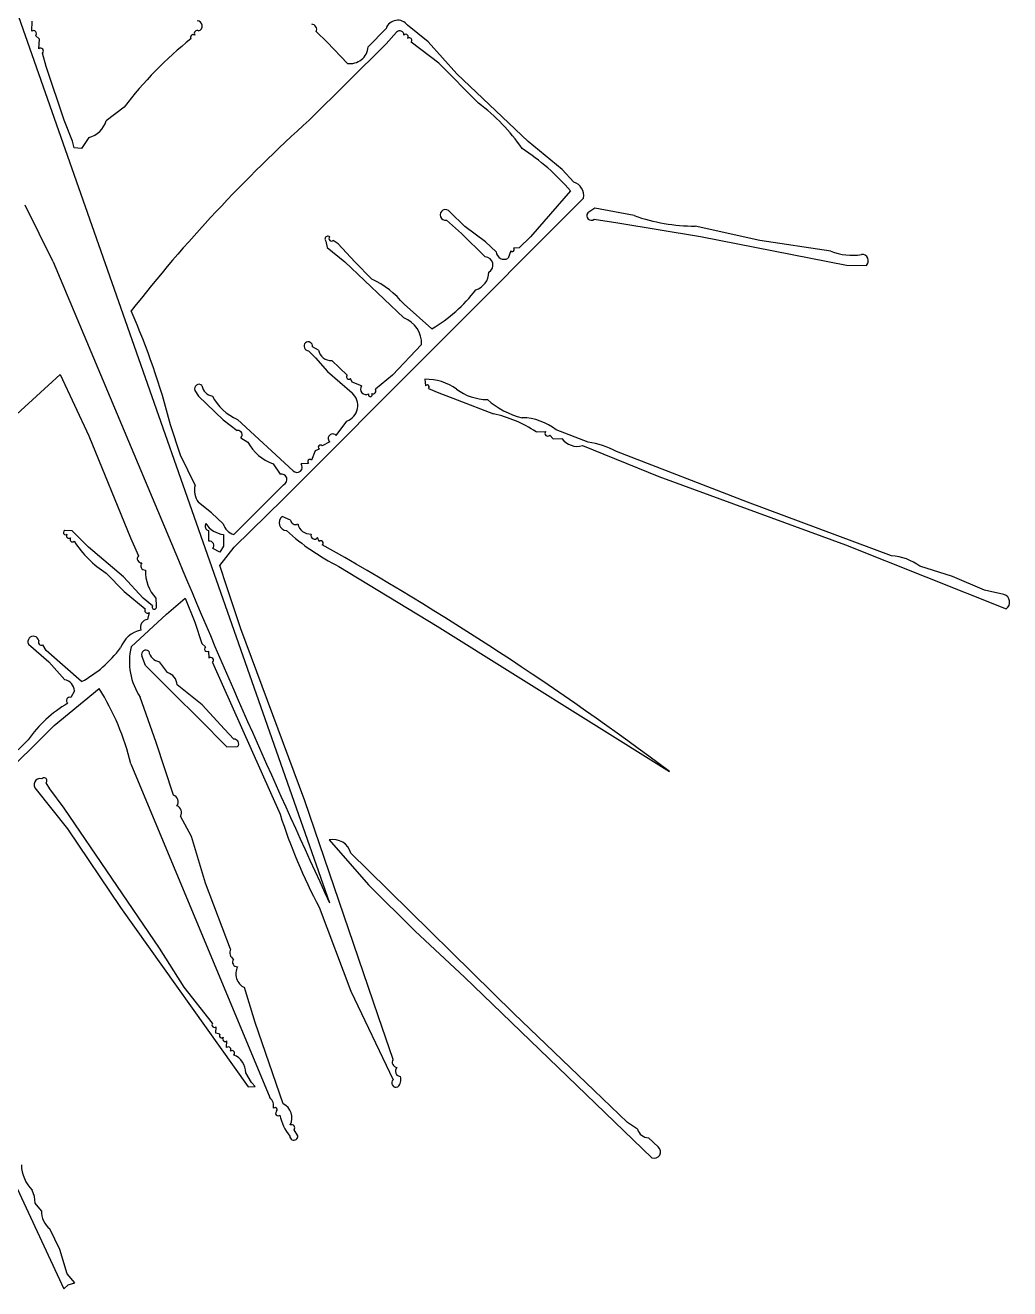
# Model space of a CAD drawing. Extents: x 0 to 7.36, y -0.01 to 6.7.
# Drawn here: x 4.805 to 7.121, y 0.021 to 2.994 of the extents above; entities that cross this region are included whole.
import ezdxf

# ---------------------------------------------------------------- set-up
doc = ezdxf.new("R2010")
doc.units = 0

msp = doc.modelspace()

# ---------------------------------------------------------------- linework, layer by layer
at = {"color": 7, "linetype": 'CONTINUOUS'}
for p, q in [((4.547225, 3.703766), (5.520858, 0.929167)), ((4.820486, 2.979735), (4.82138, 3.003075)), ((5.515109, 2.953875), (5.489702, 2.97882)), ((5.653805, 2.985747), (5.611962, 2.942603)), ((5.654207, 2.949926), (5.678772, 2.977333)), ((5.752607, 2.954563), (5.704, 2.993576)), ((4.83813, 2.960713), (4.829093, 2.96936)), ((4.837014, 2.938513), (4.83813, 2.960713)), ((5.473071, 2.770647), (5.654207, 2.949926)), ((5.562937, 2.90387), (5.515109, 2.953875)), ((5.778192, 2.904552), (5.71259, 2.954108)), ((5.82058, 2.879635), (5.752607, 2.954563)), ((4.854189, 2.896532), (4.845855, 2.927903)), ((4.896447, 2.770517), (4.854189, 2.896532)), ((5.778192, 2.904552), (5.871202, 2.810282)), ((5.988552, 2.720446), (5.82058, 2.879635)), ((5.037352, 2.800874), (4.995243, 2.768933)), ((4.916044, 2.720706), (4.896447, 2.770517)), ((4.92038, 2.705047), (4.916044, 2.720706)), ((4.954686, 2.729455), (4.937175, 2.703905)), ((6.068244, 2.654453), (5.988552, 2.720446)), ((4.937175, 2.703905), (4.92038, 2.705047)), ((6.095793, 2.62466), (6.068244, 2.654453)), ((5.412345, 1.879024), (6.1186, 2.587163)), ((6.087666, 2.604009), (5.993637, 2.495492)), ((4.870845, 2.43706), (4.804978, 2.570475)), ((6.144952, 2.563043), (6.128577, 2.551966)), ((6.237748, 2.545836), (6.144952, 2.563043)), ((5.79616, 2.534971), (5.831246, 2.503806)), ((5.838985, 2.520252), (5.803894, 2.554697)), ((6.143357, 2.5375), (6.199277, 2.529167)), ((6.199277, 2.529167), (6.393957, 2.496446)), ((5.831246, 2.503806), (5.887352, 2.449105)), ((5.887645, 2.483933), (5.838985, 2.520252)), ((6.533083, 2.4875), (6.380992, 2.520966)), ((5.512525, 2.485697), (5.515631, 2.470628)), ((5.515631, 2.470628), (5.556683, 2.437195)), ((5.540954, 2.479021), (5.529569, 2.487508)), ((5.580324, 2.437105), (5.540954, 2.479021)), ((5.912883, 2.46041), (5.887645, 2.483933)), ((5.967246, 2.470309), (5.953793, 2.469385)), ((5.993637, 2.495492), (5.967246, 2.470309)), ((6.393957, 2.496446), (6.73753, 2.429167)), ((6.7006, 2.4625), (6.533083, 2.4875)), ((5.947149, 2.4629), (5.940908, 2.445483)), ((4.870845, 2.43706), (5.16525, 1.735029)), ((5.556683, 2.437195), (5.69548, 2.3051)), ((5.620523, 2.396505), (5.580324, 2.437105)), ((6.73753, 2.429167), (6.78403, 2.42863)), ((5.761794, 2.279515), (5.696091, 2.337154)), ((5.494832, 2.229554), (5.480702, 2.237101)), ((5.737417, 2.242214), (5.669253, 2.170438)), ((5.471247, 2.227453), (5.487925, 2.211196)), ((5.487925, 2.211196), (5.51575, 2.178983)), ((5.562692, 2.170615), (5.526201, 2.20475)), ((4.785412, 2.078812), (4.887122, 2.172108)), ((4.887122, 2.172108), (4.954793, 2.02746)), ((5.51575, 2.178983), (5.573863, 2.128502)), ((5.669253, 2.170438), (5.628959, 2.13715)), ((5.574143, 2.153609), (5.570152, 2.162843)), ((5.59633, 2.144968), (5.574143, 2.153609)), ((5.74525, 2.160692), (5.746446, 2.145518)), ((5.2039, 2.134543), (5.21267, 2.120712)), ((5.21267, 2.120712), (5.270558, 2.065032)), ((5.753796, 2.138675), (5.777737, 2.129073)), ((5.777737, 2.129073), (5.821429, 2.112517)), ((5.821429, 2.112517), (5.906301, 2.079167)), ((5.17025, 1.981768), (5.146422, 2.053857)), ((5.270558, 2.065032), (5.303922, 2.040231)), ((5.435128, 1.945622), (5.304087, 2.066144)), ((5.536133, 2.028593), (5.56131, 2.062101)), ((4.954793, 2.02746), (5.052552, 1.787894)), ((5.311919, 2.022571), (5.32882, 2.012742)), ((6.006757, 2.036892), (6.029132, 2.037559)), ((6.038904, 2.029251), (6.046852, 2.02033)), ((6.129124, 2.012578), (6.054175, 2.041573)), ((5.487006, 1.992167), (5.478641, 1.970528)), ((5.49614, 1.99631), (5.487006, 1.992167)), ((5.521334, 2.013383), (5.503436, 2.004196)), ((6.046852, 2.02033), (6.067359, 2.02137)), ((6.115995, 2.00453), (6.295666, 1.932321)), ((5.204615, 1.911785), (5.17025, 1.981768)), ((5.471025, 1.96272), (5.453799, 1.961874)), ((6.503955, 1.871203), (6.195717, 1.990931)), ((5.387872, 1.96177), (5.404461, 1.937305)), ((5.412686, 1.91271), (5.295857, 1.795833)), ((6.295666, 1.932321), (6.734916, 1.771439)), ((5.296113, 1.765314), (5.412345, 1.879024)), ((5.24291, 1.846066), (5.212873, 1.8706)), ((5.270834, 1.820856), (5.24291, 1.846066)), ((6.842965, 1.745551), (6.503955, 1.871203)), ((5.429165, 1.829192), (5.409101, 1.837857)), ((4.914989, 1.804388), (4.898183, 1.804782)), ((4.953949, 1.765405), (4.914989, 1.804388)), ((5.052552, 1.787894), (5.071198, 1.745327)), ((5.237065, 1.779991), (5.236707, 1.80453)), ((5.271065, 1.795575), (5.271122, 1.768054)), ((5.496527, 1.778832), (5.492706, 1.78807)), ((5.036028, 1.696232), (4.953949, 1.765405)), ((5.262524, 1.754167), (5.246467, 1.762179)), ((5.271122, 1.768054), (5.262524, 1.754167)), ((5.262524, 1.722211), (5.296113, 1.765314)), ((6.734916, 1.771439), (7.112532, 1.620833)), ((4.995348, 1.704459), (5.037922, 1.661279)), ((5.081996, 1.645577), (5.036028, 1.696232)), ((5.279191, 1.672481), (5.262524, 1.722211)), ((5.542617, 1.720503), (5.773866, 1.579464)), ((6.986539, 1.696337), (6.909887, 1.720833)), ((7.062196, 1.664767), (6.986539, 1.696337)), ((5.311946, 1.57389), (5.279191, 1.672481)), ((5.037922, 1.661279), (5.087382, 1.620957)), ((5.104563, 1.627245), (5.081996, 1.645577)), ((5.112523, 1.64538), (5.112656, 1.627374)), ((5.137527, 1.608315), (5.181519, 1.646035)), ((5.181519, 1.646035), (5.20419, 1.588994)), ((7.107648, 1.654527), (7.062196, 1.664767)), ((5.054061, 1.53093), (5.137527, 1.608315)), ((5.096309, 1.611698), (5.092731, 1.595632)), ((5.20419, 1.588994), (5.220295, 1.538805)), ((5.773866, 1.579464), (6.320862, 1.2375)), ((5.462525, 1.168533), (5.311946, 1.57389)), ((4.812397, 1.537641), (4.860592, 1.496206)), ((4.853797, 1.522502), (4.846256, 1.536161)), ((4.937395, 1.449355), (4.853797, 1.522502)), ((5.220295, 1.538805), (5.229357, 1.531228)), ((5.236294, 1.521232), (5.237147, 1.504754)), ((4.860592, 1.496206), (4.897737, 1.45379)), ((5.087838, 1.487283), (5.079231, 1.509889)), ((5.087838, 1.487283), (5.153825, 1.42166)), ((5.139482, 1.470463), (5.120543, 1.49605)), ((5.245787, 1.494602), (5.404333, 1.137336)), ((4.87268, 1.345697), (4.978699, 1.433075)), ((4.920935, 1.427838), (4.912067, 1.412225)), ((5.221235, 1.394909), (5.162061, 1.441629)), ((5.112628, 1.305728), (5.075488, 1.412592)), ((5.153825, 1.42166), (5.214148, 1.362106)), ((5.273392, 1.337201), (5.221235, 1.394909)), ((4.629526, 1.104395), (4.87268, 1.345697)), ((5.214148, 1.362106), (5.279191, 1.295833)), ((4.811819, 1.312158), (4.787921, 1.288742)), ((5.29546, 1.313685), (5.273392, 1.337201)), ((5.153598, 1.182032), (5.112628, 1.305728)), ((5.279191, 1.295833), (5.304638, 1.296616)), ((5.053573, 1.256238), (5.3806, 0.470433)), ((4.830436, 1.195434), (4.904719, 1.10305)), ((4.862561, 1.196727), (4.854085, 1.210953)), ((4.896449, 1.151322), (4.862561, 1.196727)), ((5.635319, 0.662843), (5.462525, 1.168533)), ((5.120936, 0.822158), (4.896449, 1.151322)), ((5.195857, 1.08493), (5.170317, 1.132636)), ((4.904719, 1.10305), (5.028918, 0.918011)), ((5.22919, 0.975019), (5.195857, 1.08493)), ((5.520248, 1.077335), (5.612402, 0.970983)), ((5.612126, 1.0054), (5.570855, 1.045597)), ((5.954475, 0.668185), (5.612126, 1.0054)), ((5.288049, 0.819743), (5.22919, 0.975019)), ((5.612402, 0.970983), (5.722696, 0.862119)), ((5.028918, 0.918011), (5.329191, 0.495833)), ((5.496471, 0.918399), (5.570665, 0.72107)), ((5.722696, 0.862119), (5.83835, 0.753803)), ((5.178683, 0.730173), (5.120936, 0.822158)), ((5.83835, 0.753803), (6.279195, 0.329167)), ((5.245856, 0.645704), (5.178683, 0.730173)), ((5.345943, 0.647215), (5.32076, 0.729252)), ((5.570665, 0.72107), (5.670667, 0.512651)), ((5.670859, 0.56057), (5.635319, 0.662843)), ((6.143498, 0.487293), (5.954475, 0.668185)), ((5.253591, 0.622484), (5.254401, 0.637238)), ((5.411908, 0.456216), (5.345943, 0.647215)), ((5.262923, 0.619601), (5.253591, 0.622484)), ((5.278703, 0.588426), (5.279418, 0.603876)), ((5.336912, 0.506052), (5.323646, 0.528907)), ((5.346183, 0.496276), (5.336912, 0.506052)), ((5.329191, 0.495833), (5.346183, 0.496276)), ((6.221803, 0.41212), (6.143498, 0.487293)), ((5.445978, 0.380854), (5.437448, 0.394537)), ((6.245621, 0.396013), (6.221803, 0.41212)), ((6.29392, 0.354538), (6.271058, 0.376012)), ((4.770255, 0.290243), (4.895855, 0.020833)), ((4.826836, 0.237825), (4.821433, 0.252739)), ((4.828649, 0.221999), (4.826836, 0.237825)), ((4.843341, 0.204469), (4.828649, 0.221999)), ((4.886011, 0.112899), (4.86295, 0.161776)), ((4.90359, 0.055814), (4.886011, 0.112899)), ((4.895855, 0.020833), (4.905603, 0.029743)), ((4.921841, 0.03453), (4.90359, 0.055814)), ((4.905603, 0.029743), (4.921841, 0.03453))]:
    msp.add_line(p, q, dxfattribs=at)
for centre, radius, start, end in [((5.208908, 2.991925), 0.012261, 289.103945, 446.784628), ((5.680849, 2.977182), 0.028367, 35.30306, 162.427732), ((4.824462, 2.974275), 0.006753, 313.302064, 486.062339), ((5.209573, 2.974223), 0.006973, 61.310294, 211.947547), ((5.478197, 2.983736), 0.012511, 336.864231, 446.76003), ((5.686102, 2.970763), 0.009843, 359.962637, 498.129975), ((5.795231, 2.218716), 0.955661, 128.933406, 142.470638), ((5.200024, 2.965405), 0.006284, 54.683845, 211.706519), ((5.700089, 2.966524), 0.005923, 315.343376, 494.392642), ((5.708462, 2.958251), 0.005848, 314.897166, 495.343376), ((4.840825, 2.9327), 0.006951, 316.36198, 483.249907), ((5.568969, 2.946628), 0.043181, 261.969613, 354.651261), ((5.615168, 2.461481), 0.432684, 34.02306, 53.719903), ((4.939257, 2.785878), 0.058495, 285.293856, 343.160134), ((7.876589, 0.108247), 3.586819, 132.074582, 141.894978), ((5.684128, 2.257372), 0.531977, 40.662389, 57.010473), ((6.084533, 2.592126), 0.034427, 351.711076, 430.909279), ((5.793618, 2.547347), 0.012634, 35.57615, 281.603687), ((6.13635, 2.545124), 0.010355, 138.644788, 312.584718), ((6.383824, 2.962237), 0.44128, 250.668819, 269.632255), ((5.516683, 2.490726), 0.006525, 48.054715, 230.412204), ((5.525323, 2.491561), 0.00587, 136.79186, 316.330511), ((5.950793, 2.465813), 0.004665, 218.635751, 409.973387), ((5.88577, 2.429458), 0.01971, 301.105758, 445.397752), ((5.931659, 2.461889), 0.018834, 184.503269, 299.411954), ((6.750392, 2.579738), 0.127374, 246.988604, 279.869734), ((6.773668, 2.439385), 0.014935, 313.93556, 455.542804), ((5.851554, 2.413539), 0.044409, 287.405151, 358.765271), ((5.52876, 2.201886), 0.215167, 38.951621, 64.756037), ((5.581198, 2.586319), 0.356011, 300.482568, 322.817812), ((3.482573, 1.630683), 1.71682, 14.269755, 23.734116), ((5.673813, 2.245224), 0.063676, 357.290609, 430.106174), ((5.472379, 2.238773), 0.011376, 137.821061, 264.290477), ((5.470394, 2.238281), 0.010375, 353.473635, 488.404476), ((5.524552, 2.234902), 0.030198, 190.200183, 273.129948), ((5.566169, 2.166486), 0.005398, 130.0999, 317.554131), ((5.213521, 2.138465), 0.01039, 46.037572, 202.178647), ((5.249758, 2.150139), 0.029327, 188.225565, 260.924311), ((5.606207, 2.137346), 0.012476, 142.340192, 302.15148), ((5.747909, 2.037339), 0.123382, 54.272064, 91.234612), ((5.750402, 2.142399), 0.005038, 312.339881, 501.74463), ((5.351041, 2.175536), 0.119043, 207.168387, 246.7696), ((5.548205, 2.098966), 0.039124, 289.570188, 409.019677), ((5.61675, 2.124372), 0.004589, 148.300859, 394.967505), ((5.62333, 2.133245), 0.006851, 245.699748, 394.747287), ((5.892915, 2.233934), 0.120924, 232.889934, 269.633637), ((6.021373, 2.260603), 0.196172, 228.794315, 256.002205), ((5.851095, 1.807492), 0.277227, 55.840595, 78.513444), ((5.971737, 1.937527), 0.132747, 51.609102, 89.056694), ((5.305103, 2.030125), 0.010175, 312.059148, 456.663048), ((5.528314, 2.021396), 0.010627, 42.627173, 228.941781), ((6.034067, 2.033463), 0.006414, 140.310175, 318.955131), ((5.423804, 2.06309), 0.107503, 207.926345, 250.473613), ((5.499705, 2.000329), 0.005373, 46.022856, 228.429932), ((6.103829, 2.048047), 0.045186, 216.184236, 285.619025), ((6.1077, 1.833414), 0.18044, 60.804527, 83.180901), ((5.474725, 1.966729), 0.005456, 44.134699, 227.300942), ((5.407725, 1.924724), 0.012998, 292.438442, 464.546395), ((5.44421, 1.954038), 0.012383, 222.819806, 399.253567), ((5.249111, 1.899286), 0.046218, 164.310969, 218.364845), ((5.238597, 1.814992), 0.010632, 143.1129, 259.757691), ((5.276576, 1.849758), 0.054463, 211.410049, 264.192917), ((5.303416, 1.828416), 0.033448, 193.063411, 256.938517), ((5.421076, 1.823333), 0.018824, 129.506344, 265.556993), ((5.440706, 1.830546), 0.01162, 186.692726, 298.004696), ((5.475779, 1.826719), 0.030308, 192.25281, 272.800858), ((4.899563, 1.799949), 0.005027, 105.932032, 312.328952), ((4.907771, 1.792607), 0.006034, 143.062906, 308.512837), ((4.916362, 1.784131), 0.006121, 142.163448, 310.348297), ((5.789107, 2.213179), 0.550897, 227.878382, 243.420794), ((5.485709, 1.793597), 0.008917, 161.360661, 321.690021), ((5.132572, 1.916736), 0.252769, 212.89256, 237.119703), ((5.23791, 1.769049), 0.010974, 321.241666, 454.417003), ((5.500509, 1.775379), 0.005271, 310.020995, 499.076949), ((1.825184, -4.7504), 7.487728, 53.101008, 60.573986), ((5.078079, 1.738549), 0.009658, 135.426697, 277.576268), ((5.086842, 1.722067), 0.010189, 137.315843, 275.9147), ((27.132219, 10.947145), 23.820387, 202.751335, 204.870151), ((6.834054, 1.618474), 0.12739, 53.467134, 85.988734), ((5.180741, 1.708461), 0.092914, 177.859372, 222.759684), ((7.102612, 1.636596), 0.018624, 302.182795, 434.314722), ((5.092557, 1.617013), 0.006506, 142.682373, 305.221802), ((5.108653, 1.624597), 0.004872, 147.077491, 394.748715), ((5.095101, 1.576378), 0.019399, 97.015504, 197.505141), ((4.824146, 1.543087), 0.01295, 13.884, 204.866911), ((4.842948, 1.542567), 0.007209, 149.793415, 297.310201), ((5.091542, 1.505455), 0.066781, 102.929206, 159.862414), ((4.805993, 1.693703), 0.277439, 298.269887, 323.440737), ((5.201717, 1.496557), 0.151604, 166.895606, 213.63092), ((5.088754, 1.513515), 0.01019, 46.938561, 200.842254), ((5.124824, 1.525148), 0.029412, 188.186751, 261.630155), ((5.232668, 1.526121), 0.006087, 122.959844, 306.560146), ((5.241156, 1.499413), 0.006678, 313.911531, 486.895612), ((5.13138, 1.440862), 0.030691, 1.432416, 74.692319), ((4.891898, 1.425226), 0.029154, 5.14071, 78.448001), ((4.471757, 1.114163), 0.598912, 13.722582, 32.173536), ((5.053379, 1.145126), 0.293685, 120.393133, 145.337258), ((4.909467, 1.404791), 0.007876, 70.728537, 233.60904), ((5.296774, 1.30339), 0.010379, 319.258349, 457.274492), ((4.840173, 1.206512), 0.014749, 76.168358, 228.686451), ((4.848923, 1.215925), 0.007168, 316.071676, 496.787363), ((5.148474, 1.166476), 0.016378, 325.305225, 431.768386), ((5.155887, 1.141395), 0.01688, 328.741349, 428.986739), ((6.723989, 1.563847), 1.386868, 197.910782, 207.736107), ((5.528431, 1.034165), 0.043938, 15.081238, 100.732752), ((5.304184, 0.811737), 0.018012, 153.609422, 239.683182), ((5.303115, 0.789172), 0.010658, 138.83369, 277.7604), ((5.3367, 0.761825), 0.036264, 152.427295, 243.924255), ((5.250306, 0.64165), 0.00602, 137.667283, 312.858904), ((5.266729, 0.615962), 0.005265, 136.284872, 320.054439), ((5.275387, 0.608522), 0.006151, 138.70839, 310.950247), ((5.282646, 0.583674), 0.006174, 318.433052, 489.686199), ((5.291348, 0.574912), 0.0062, 317.879576, 491.186274), ((5.279385, 0.529701), 0.044268, 358.972426, 428.03023), ((5.68024, 0.553441), 0.011782, 142.767683, 267.137448), ((5.688608, 0.532895), 0.012542, 135.575077, 266.509868), ((5.677258, 0.504988), 0.010107, 130.701459, 292.870291), ((5.665329, 0.513198), 0.023633, 312.145499, 377.683617), ((5.363983, 0.451177), 0.025434, 346.949177, 409.206728), ((5.392454, 0.442024), 0.005027, 313.191731, 497.291213), ((5.394378, 0.422598), 0.037913, 334.416381, 422.460515), ((5.399801, 0.433811), 0.005996, 130.657249, 312.547417), ((5.526902, 0.45709), 0.126125, 192.685109, 217.934772), ((5.431602, 0.399312), 0.007548, 320.764882, 473.645679), ((6.272646, 0.404207), 0.02824, 196.868738, 266.775966), ((5.436728, 0.379829), 0.009306, 181.702542, 366.323001), ((6.284916, 0.342805), 0.01479, 247.241637, 412.49923), ((4.883355, 0.314538), 0.087483, 181.36275, 224.943169), ((4.894945, 0.202321), 0.051649, 177.617028, 231.722406)]:
    msp.add_arc(centre, radius, start, end, dxfattribs=at)

doc.saveas('drawing.dxf')
